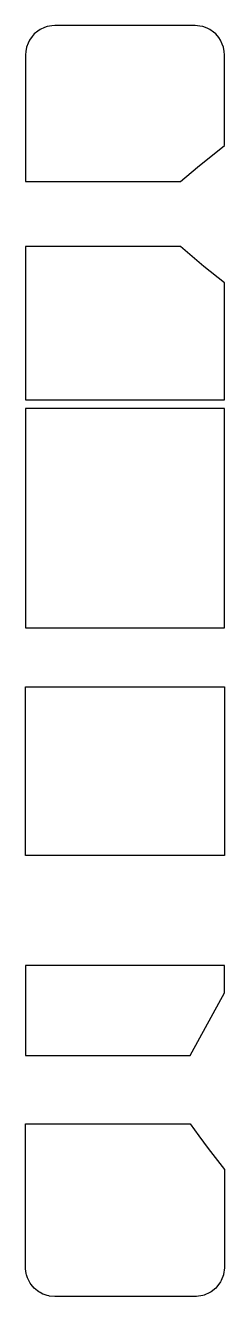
# Model space of a CAD drawing. Header units: metres. Extents: x 2.4 to 16, y -16 to 71.
import ezdxf

# ---------------------------------------------------------------- set-up
doc = ezdxf.new("R2010")
doc.units = ezdxf.units.M

msp = doc.modelspace()

# ---------------------------------------------------------------- linework, layer by layer
for p, q in [((3.234, 70.568), (2.986, 70.378)), ((3.4, 70.696), (3.234, 70.568)), ((3.693, 70.817), (3.4, 70.696)), ((3.882, 70.896), (3.693, 70.817)), ((4.2, 70.937), (3.882, 70.896)), ((4.4, 70.964), (4.2, 70.937)), ((10.305, 70.964), (4.4, 70.964)), ((14, 70.964), (10.305, 70.964)), ((14.318, 70.922), (14, 70.964)), ((14.518, 70.896), (14.318, 70.922)), ((14.814, 70.773), (14.518, 70.896)), ((15, 70.696), (14.814, 70.773)), ((15.252, 70.502), (15, 70.696)), ((15.414, 70.378), (15.252, 70.502)), ((2.583, 69.758), (2.468, 69.481)), ((2.668, 69.964), (2.583, 69.758)), ((2.855, 70.207), (2.668, 69.964)), ((2.986, 70.378), (2.855, 70.207)), ((15.605, 70.13), (15.414, 70.378)), ((15.732, 69.964), (15.605, 70.13)), ((15.849, 69.68), (15.732, 69.964)), ((15.932, 69.481), (15.849, 69.68)), ((2.429, 69.185), (2.4, 68.961)), ((2.4, 68.961), (2.4, 65.116)), ((2.468, 69.481), (2.429, 69.185)), ((15.971, 69.185), (15.932, 69.481)), ((16, 68.961), (15.971, 69.185)), ((16, 63.918), (16, 68.961)), ((2.4, 65.116), (2.4, 63.286)), ((16, 62.75), (16, 63.918)), ((2.4, 63.286), (2.4, 61.754)), ((14.158, 61.263), (16, 62.75)), ((16, 62.75), (16, 62.75)), ((2.4, 61.754), (2.4, 61.269)), ((2.4, 61.269), (2.4, 61.022)), ((2.4, 61.022), (2.4, 60.276)), ((13, 60.276), (14.158, 61.263)), ((2.4, 60.276), (10.519, 60.276)), ((10.519, 60.276), (13, 60.276)), ((4.881, 55.828), (2.4, 55.828)), ((2.4, 55.828), (2.4, 55.516)), ((13, 55.828), (4.881, 55.828)), ((14.59, 54.48), (13, 55.828)), ((2.4, 55.516), (2.4, 50.434)), ((16, 53.362), (14.59, 54.48)), ((16, 46.973), (16, 53.362)), ((2.4, 50.434), (2.4, 45.343)), ((16, 45.343), (16, 46.973)), ((2.4, 45.343), (3.312, 45.343)), ((3.312, 45.343), (16, 45.343)), ((16, 45.343), (16, 45.343)), ((15.088, 44.762), (2.4, 44.762)), ((2.4, 44.762), (2.4, 40.355)), ((16, 44.762), (15.088, 44.762)), ((16, 36.683), (16, 44.762)), ((2.4, 40.355), (2.4, 36.683)), ((2.4, 36.683), (2.4, 35.758)), ((16, 34.37), (16, 36.683)), ((16, 36.683), (16, 36.683)), ((2.4, 35.758), (2.4, 34.37)), ((2.4, 34.37), (2.4, 31.806)), ((16, 29.754), (16, 34.37)), ((2.4, 31.806), (2.4, 29.754)), ((2.4, 29.754), (8.752, 29.754)), ((8.752, 29.754), (16, 29.754)), ((2.4, 23.192), (2.4, 25.71)), ((2.4, 25.71), (9.648, 25.71)), ((9.648, 25.71), (16, 25.71)), ((16, 25.71), (16, 21.094)), ((2.4, 21.094), (2.4, 23.192)), ((2.4, 18.783), (2.4, 21.094)), ((16, 21.094), (16, 15.317)), ((2.4, 15.317), (2.4, 18.783)), ((2.4, 14.678), (2.4, 15.317)), ((16, 15.317), (16, 14.166)), ((16, 15.317), (16, 15.317)), ((2.4, 14.166), (2.4, 14.678)), ((14.192, 14.166), (2.4, 14.166)), ((16, 14.166), (14.192, 14.166)), ((4.208, 6.657), (2.4, 6.657)), ((2.4, 6.657), (2.4, 5.889)), ((16, 6.657), (4.208, 6.657)), ((16, 5.641), (16, 6.657)), ((2.4, 5.889), (2.4, 4.013)), ((16, 4.78), (16, 5.641)), ((14.318, 1.703), (16, 4.78)), ((16, 4.78), (16, 4.78)), ((2.4, 4.013), (2.4, 0.492)), ((13.656, 0.492), (14.318, 1.703)), ((2.4, 0.492), (6.665, 0.492)), ((6.665, 0.492), (13.656, 0.492)), ((2.4, -4.876), (2.4, -4.172)), ((2.4, -4.172), (4.941, -4.172)), ((4.941, -4.172), (13.656, -4.172)), ((13.656, -4.172), (14.248, -4.992)), ((2.4, -5.068), (2.4, -4.876)), ((2.4, -5.387), (2.4, -5.068)), ((14.248, -4.992), (14.89, -5.873)), ((2.4, -6.065), (2.4, -5.387)), ((2.4, -7.678), (2.4, -6.065)), ((14.89, -5.873), (16, -7.311)), ((2.4, -8.666), (2.4, -7.678)), ((16, -7.311), (16, -8.835)), ((16, -7.311), (16, -7.311)), ((2.4, -9.252), (2.4, -8.666)), ((2.4, -9.566), (2.4, -9.252)), ((16, -8.835), (16, -10.231)), ((2.4, -13.959), (2.4, -9.566)), ((16, -10.231), (16, -10.249)), ((16, -10.249), (16, -10.955)), ((16, -10.955), (16, -11.321)), ((16, -11.321), (16, -14)), ((2.4, -14), (2.4, -13.959)), ((2.401, -14.015), (2.4, -14)), ((2.407, -14.05), (2.401, -14.015)), ((2.413, -14.099), (2.407, -14.05)), ((2.445, -14.417), (2.413, -14.099)), ((2.468, -14.518), (2.445, -14.417)), ((2.536, -14.718), (2.468, -14.518)), ((2.575, -14.811), (2.536, -14.718)), ((15.932, -14.518), (15.769, -14.911)), ((15.937, -14.489), (15.932, -14.518)), ((15.999, -14.024), (15.937, -14.489)), ((16, -14), (15.999, -14.024)), ((2.668, -15), (2.575, -14.811)), ((2.725, -15.091), (2.668, -15)), ((2.786, -15.171), (2.725, -15.091)), ((2.986, -15.414), (2.786, -15.171)), ((3.232, -15.616), (2.986, -15.414)), ((3.312, -15.677), (3.232, -15.616)), ((15.414, -15.414), (15.076, -15.674)), ((15.473, -15.338), (15.414, -15.414)), ((15.732, -15), (15.473, -15.338)), ((15.769, -14.911), (15.732, -15)), ((3.4, -15.732), (3.312, -15.677)), ((3.591, -15.826), (3.4, -15.732)), ((3.684, -15.865), (3.591, -15.826)), ((3.882, -15.932), (3.684, -15.865)), ((3.986, -15.956), (3.882, -15.932)), ((4.038, -15.964), (3.986, -15.956)), ((4.4, -16), (4.038, -15.964)), ((5.284, -16), (4.4, -16)), ((14, -16), (5.284, -16)), ((14.031, -15.997), (14, -16)), ((14.095, -15.987), (14.031, -15.997)), ((14.518, -15.932), (14.095, -15.987)), ((14.606, -15.895), (14.518, -15.932)), ((15, -15.732), (14.606, -15.895)), ((15.076, -15.674), (15, -15.732))]:
    msp.add_line(p, q)

doc.saveas('drawing.dxf')
